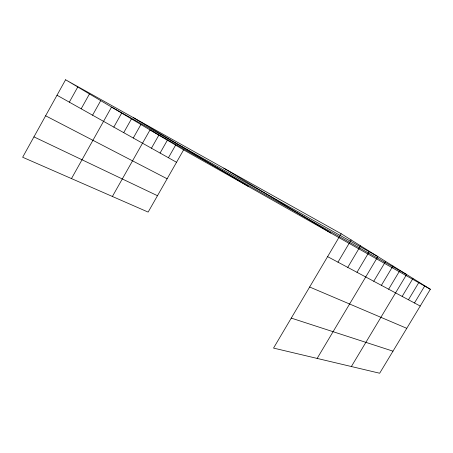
<?xml version="1.0" encoding="UTF-8"?>
<svg xmlns="http://www.w3.org/2000/svg" width="453" height="453" viewBox="0 0 453 453"><rect width="100%" height="100%" fill="white"/><g stroke="black" fill="none" stroke-linecap="round" stroke-linejoin="round"><path stroke-width="0.68" d="M65.577 79.768L22.65 157.248L148.142 212.095L183.612 149.869L65.577 79.768L341.143 233.725L430.35 289.269L379.665 373.232L273.538 348.091L341.143 233.725M69.332 102.157L77.757 86.999M81.183 108.799L89.456 93.952M92.576 115.192L100.713 100.634M71.478 178.59L111.546 107.067L377.87 256.596L317.151 358.419M113.811 127.1L121.681 113.086M123.714 132.655L131.461 118.896M133.273 138.018L140.9 124.501M112.389 196.472L150.022 129.92L406.613 274.49L351.364 366.528M151.444 148.21L158.839 135.158M160.079 153.052L167.367 140.22M168.442 157.74L175.617 145.124M337.972 262.168L351.137 239.948M347.751 267.389L360.56 245.815M356.987 272.315L369.455 251.358M373.753 281.262L385.611 261.415M381.386 285.333L392.961 265.99M388.651 289.207L399.954 270.345M402.156 296.415L412.96 278.442M408.453 299.773L419.019 282.219M414.467 302.978L424.812 285.82M291.268 318.102L392.983 351.166M309.648 287.009L406.771 328.323M33.941 136.874L157.48 195.713M45.623 115.792L167.134 178.776M327.598 256.636L420.22 306.047M57.004 95.243L176.534 162.282M183.612 149.869L430.35 289.269M133.516 117.723L248.793 186.693M223.822 168.176L330.854 233.057"/></g></svg>
